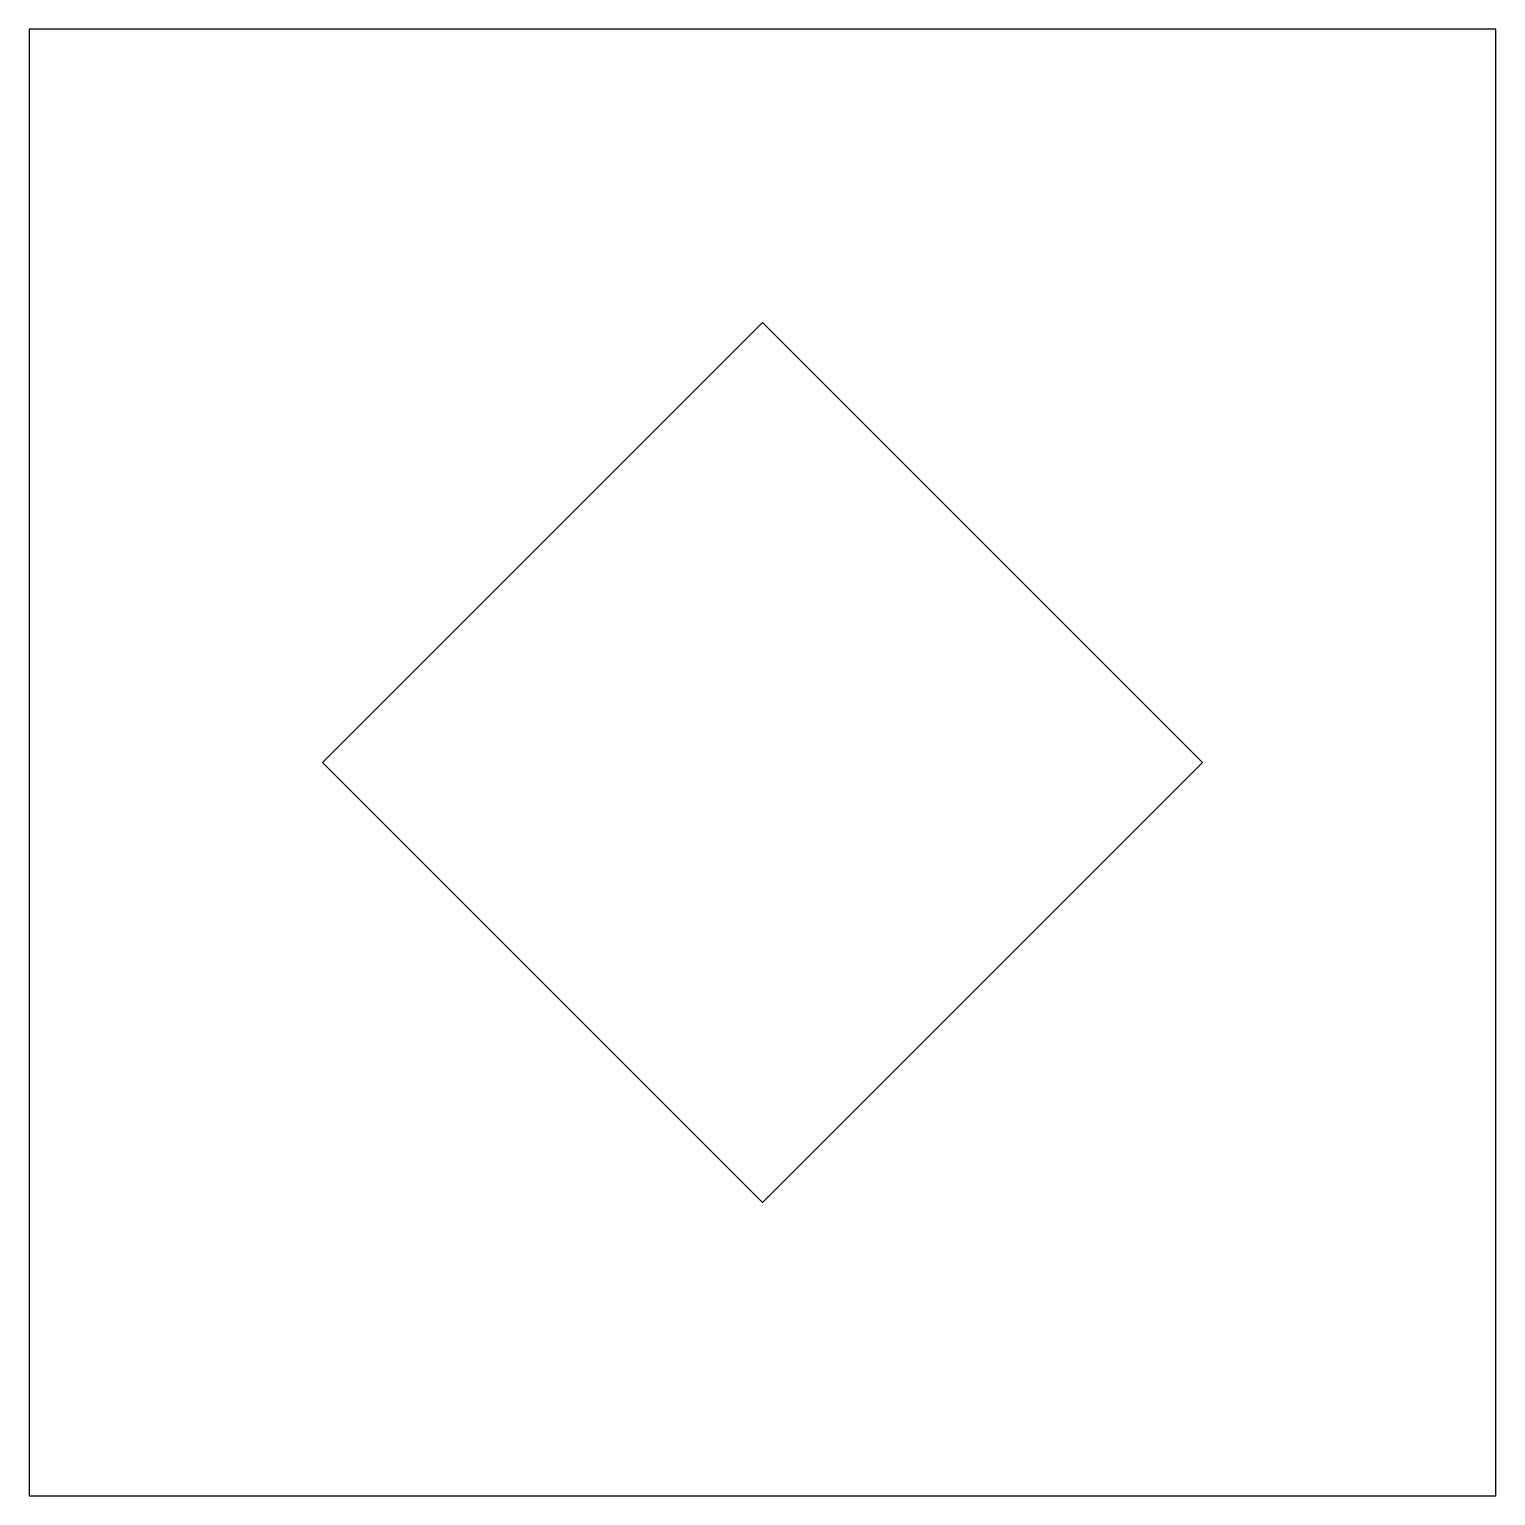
# Model space of a CAD drawing. Header units: millimetres. Extents: x -10 to 0, y 0 to 10.
import ezdxf

# ---------------------------------------------------------------- set-up
doc = ezdxf.new("R2010")
doc.units = ezdxf.units.MM
doc.layers.get('0').update_dxf_attribs({"lineweight": 25, "true_color": 0x000000})

msp = doc.modelspace()

# ---------------------------------------------------------------- linework, layer by layer
for p, q in [((0, 10), (-10, 10)), ((0, 0), (0, 10)), ((-10, 10), (-10, 0)), ((-8, 5), (-5, 8)), ((-2, 5), (-5, 8)), ((-5, 2), (-8, 5)), ((-5, 2), (-2, 5)), ((-10, 0), (0, 0))]:
    msp.add_line(p, q)

doc.saveas('drawing.dxf')
